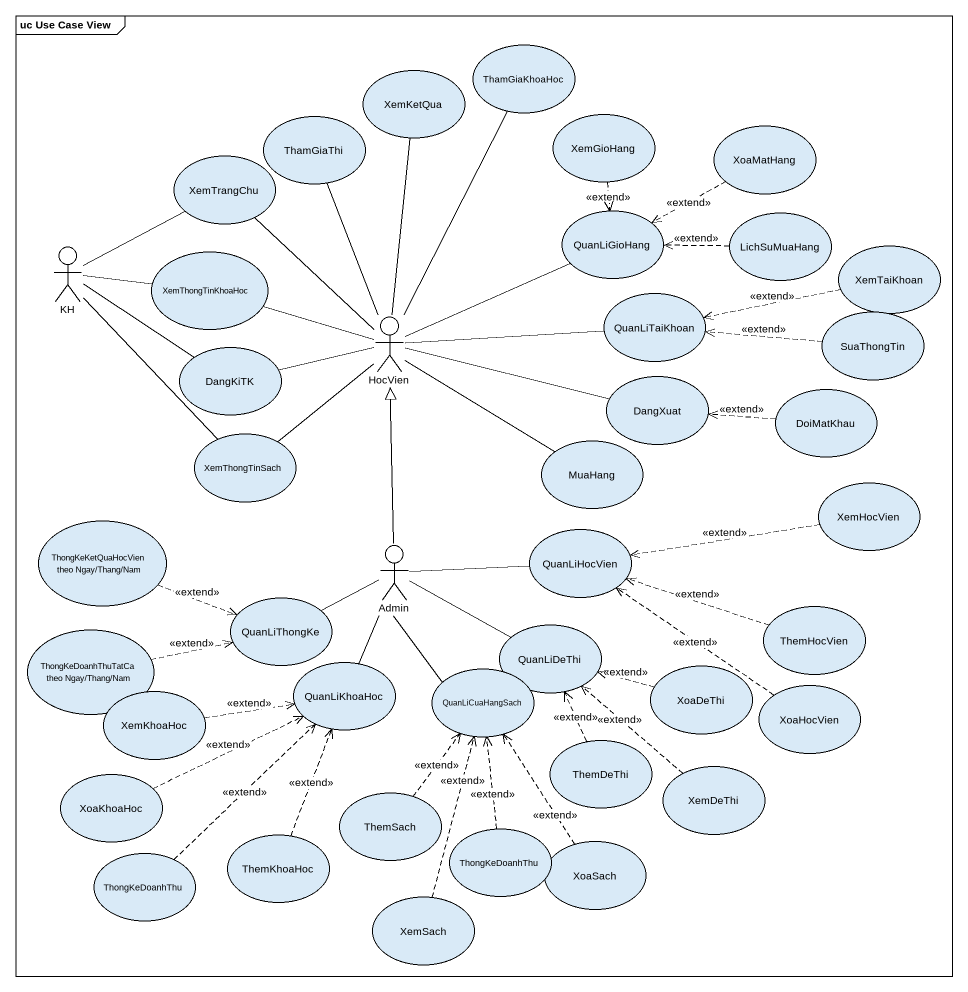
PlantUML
@startuml
mainframe uc Use Case View
usecase XemKetQua
usecase ThamGiaKhoaHoc
usecase ThamGiaThi
usecase XemGioHang
usecase XemTrangChu
usecase XoaMatHang
actor KH
usecase QuanLiGioHang
usecase LichSuMuaHang
usecase XemTaiKhoan
usecase XemThongTinKhoaHoc
actor HocVien
usecase QuanLiTaiKhoan
usecase SuaThongTin
usecase DangKiTK
usecase DangXuat
usecase DoiMatKhau
usecase XemThongTinSach
usecase MuaHang
usecase XemHocVien
usecase "ThongKeKetQuaHocVien theo Ngay/Thang/Nam" as ThongKeKetQuaHocVien_theo
actor Admin
usecase QuanLiHocVien
usecase QuanLiThongKe
usecase "ThongKeDoanhThuTatCa theo Ngay/Thang/Nam" as ThongKeDoanhThuTatCa_theo
usecase QuanLiDeThi
usecase ThemHocVien
usecase QuanLiKhoaHoc
usecase QuanLiCuaHangSach
usecase XoaDeThi
usecase XoaHocVien
usecase XemKhoaHoc
usecase XoaKhoaHoc
usecase ThemDeThi
usecase XemDeThi
usecase ThemSach
usecase ThongKeDoanhThu
usecase ThemKhoaHoc
usecase "ThongKeDoanhThu" as ThongKeDoanhThu_2
usecase XoaSach
usecase XemSach
XemGioHang ..> QuanLiGioHang : <<extend>>
XemTrangChu -- HocVien
XoaMatHang .left.> QuanLiGioHang : <<extend>>
KH -up- XemTrangChu
KH -right- XemThongTinKhoaHoc
KH -right- DangKiTK
KH -- XemThongTinSach
QuanLiGioHang -left- HocVien
LichSuMuaHang .left.> QuanLiGioHang : <<extend>>
XemTaiKhoan .left.> QuanLiTaiKhoan : <<extend>>
XemThongTinKhoaHoc -right- HocVien
HocVien -up- XemKetQua
HocVien -up- ThamGiaKhoaHoc
HocVien -up- ThamGiaThi
HocVien -right- QuanLiTaiKhoan
HocVien -right- DangXuat
SuaThongTin .left.> QuanLiTaiKhoan : <<extend>>
DangKiTK -right- HocVien
DoiMatKhau .left.> DangXuat : <<extend>>
XemThongTinSach -up- HocVien
MuaHang -left- HocVien
XemHocVien .left.> QuanLiHocVien : <<extend>>
ThongKeKetQuaHocVien_theo .right.> QuanLiThongKe : <<extend>>
Admin -up-|> HocVien
Admin -right- QuanLiHocVien
Admin -left- QuanLiThongKe
Admin -right- QuanLiDeThi
Admin -- QuanLiKhoaHoc
Admin -- QuanLiCuaHangSach
ThongKeDoanhThuTatCa_theo .right.> QuanLiThongKe : <<extend>>
ThemHocVien .left.> QuanLiHocVien : <<extend>>
XoaDeThi .left.> QuanLiDeThi : <<extend>>
XoaHocVien .up.> QuanLiHocVien : <<extend>>
XemKhoaHoc .right.> QuanLiKhoaHoc : <<extend>>
XoaKhoaHoc .right.> QuanLiKhoaHoc : <<extend>>
ThemDeThi .up.> QuanLiDeThi : <<extend>>
XemDeThi .up.> QuanLiDeThi : <<extend>>
ThemSach .up.> QuanLiCuaHangSach : <<extend>>
ThongKeDoanhThu .up.> QuanLiKhoaHoc : <<extend>>
ThemKhoaHoc .up.> QuanLiKhoaHoc : <<extend>>
ThongKeDoanhThu_2 .up.> QuanLiCuaHangSach : <<extend>>
XoaSach .up.> QuanLiCuaHangSach : <<extend>>
XemSach .up.> QuanLiCuaHangSach : <<extend>>
@enduml
